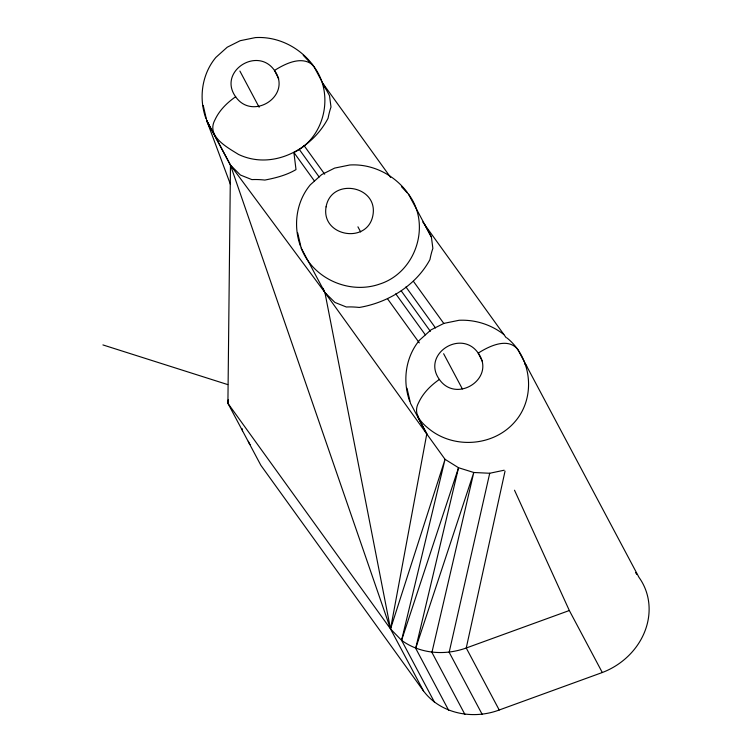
<?xml version="1.0" encoding="UTF-8"?>
<svg xmlns="http://www.w3.org/2000/svg" width="752" height="752" viewBox="0 0 752 752"><rect width="100%" height="100%" fill="white"/><g stroke="black" fill="none" stroke-linecap="round" stroke-linejoin="round"><path stroke-width="1.13" d="M228.241 399.81L227.903 403.307L260.869 465.309L423.508 690.956C440.7 714.015 473.149 719.861 499.215 710.001L602.296 672.523A67.981 60.188 -28 0 0 638.974 577.348L517.818 349.492C507.835 336.971 488.997 346.221 478.225 353.12C461.211 328.483 421.28 354.333 439.375 379.44C456.389 404.078 496.32 378.228 478.225 353.12L482.455 361.515M423.508 690.956L390.532 628.954L426.798 433.857L410.498 403.354L406.982 388.173M505.043 471.128L466.249 647.998L499.215 710.001M504.178 470.216L489.721 473.262L449.17 652.285L482.135 714.287M448.662 710.32L415.696 648.318L458.532 467.735L445.043 459.322L324.92 292.519L230.469 165.139L206.753 120.677L203.237 105.496M602.296 672.523L569.33 610.521L466.249 647.998C444.94 655.706 420.152 653.92 401.577 640.319L445.043 459.322L390.532 628.954L401.577 640.319L434.543 702.321M401.577 640.319L458.532 467.735L473.779 472.491L489.721 473.262M415.696 648.318L473.779 472.491L431.93 652.398L464.896 714.4M297.689 232.885L301.204 248.066L324.92 292.519L334.903 302.436L346.352 307.004A91.594 28.04 24.2 0 1 359.306 307.455C388.098 302.633 415.837 285.61 429.937 259.6A91.594 19.59 86.6 0 1 432.87 248.395L431.404 237.068L408.533 194.204L401.568 186.806M230.432 184.381L206.753 120.677L230.469 165.139L240.452 175.047L251.901 179.615A91.594 28.04 24.2 0 1 264.845 180.066C275.646 177.98 286.493 175.235 296.006 169.595L293.9 152.496C324.836 137.531 334.574 94.169 314.073 66.815C301.016 47.949 278.419 36.162 255.351 37.6L240.189 40.702L227.217 47.216L215.852 57.425C201.865 74.185 198.584 97.976 205.869 118.346M235.639 96.764C252.653 121.401 292.584 95.551 274.489 70.444C257.475 45.806 217.544 71.656 235.639 96.764C227.104 102.695 219.358 110.3 214.969 119.841C205.982 136.309 227.151 147.27 238.497 154.423C272.553 170.582 311.845 149.432 328.069 118.261A91.594 19.59 86.6 0 1 330.993 107.057L329.526 95.73L322.956 83.51L390.636 177.416M439.375 379.44C430.84 385.362 423.103 392.967 418.704 402.517C412.669 413.29 420.321 421.91 428.753 428.678C453.729 449.273 493.603 446.481 514.857 421.825C536.12 397.648 531.993 357.961 506.989 337.977M102.921 344.924L227.734 384.592M250.51 444.582L249.57 444.056L248.329 441.274M503.831 334.508C491.141 324.573 475.179 319.534 459.096 320.277L443.934 323.379L430.962 329.884L419.597 340.092C405.61 356.862 402.329 380.644 409.614 401.023M312.635 64.766C301.185 55.629 285.14 63.76 274.489 70.444L278.719 78.838M303.244 55.31L314.073 66.815L325.701 88.689M407.086 192.155C393.794 174.473 372.024 163.626 349.802 164.989L334.64 168.091L321.668 174.596L310.303 184.813C296.316 201.574 293.045 225.365 300.321 245.735M525.14 364.438L526.691 366.186L525.328 364.288M422.774 222L506.181 337.723M635.553 572.601L636.925 574.5M413.45 281.361L443.821 323.501M304.071 145.606L324.685 174.201M405.939 286.944L435.483 327.928M299.39 149.582L319.149 176.993M401.258 290.921L430.379 331.322M293.9 152.496L314.505 181.091M395.768 293.835L425.312 334.819M387.59 298.873L419.315 342.884M390.532 628.954L227.903 403.307L230.469 165.139L390.532 628.954L324.92 292.519M424.824 224.848L431.404 237.068M408.533 194.204C431.61 224.641 415.931 272.497 379.713 284.059C349.191 294.822 312.691 278.531 301.204 248.066M426.798 433.857L418.526 418.45L417.435 414.85M443.633 353.722L462.358 388.934M357.933 226.822L360.659 231.954M239.888 71.045L259.13 107.235M210.231 128.103L206.753 120.677L211.068 130.312M514.509 490.21L569.33 610.521M323.247 288.364L324.065 291.062M242.144 428.649L242.511 430.793M326.086 206.847C320.784 236.457 367.747 244.757 372.945 215.138C378.247 185.528 331.284 177.228 326.086 206.847"/></g></svg>
